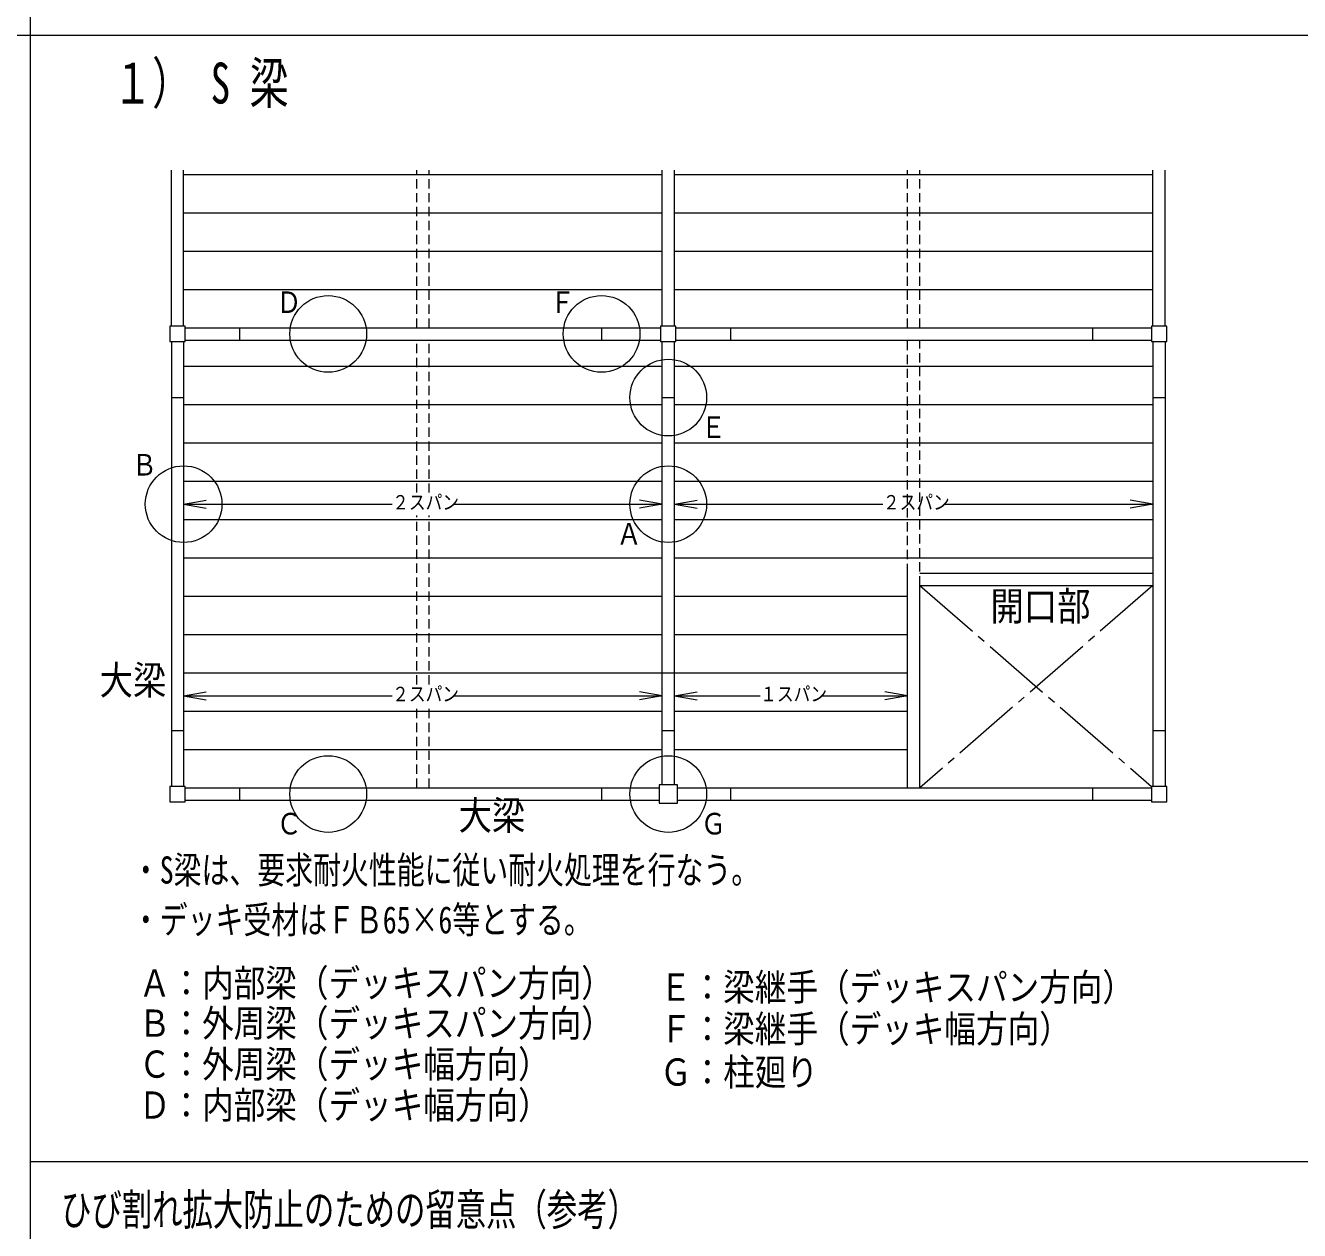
# Model space of a CAD drawing. Units: millimetres, scale not verified. Extents: x -2848 to 2848, y -2045 to 2045.
# Drawn here: x -58 to 1258, y -812 to 433 of the extents above; entities that cross this region are included whole.
import ezdxf
from ezdxf.enums import TextEntityAlignment as Align

# ---------------------------------------------------------------- set-up
doc = ezdxf.new("R2010")
doc.units = ezdxf.units.MM
doc.header["$LTSCALE"] = 8
doc.linetypes.add('CHAIN2', pattern=[12, 9, -1, 1, -1])
doc.linetypes.add('DASHED1', pattern=[1.8, 1.2, -0.6])
for name, color, linetype, lineweight in [('0-0_特記', 4, 'Continuous', 9), ('0-5_32', 4, 'Continuous', 9), ('0-6_48', 6, 'Continuous', 18), ('0-7_64', 3, 'Continuous', 18)]:
    doc.layers.add(name, color=color, linetype=linetype, lineweight=lineweight)
doc.styles.add('ＭＳ ゴシック', font='')
doc.styles.get('ＭＳ ゴシック').set_extended_font_data('MS Gothic')

msp = doc.modelspace()

# ---------------------------------------------------------------- linework, layer by layer
at = {"layer": '0-0_特記', "color": 2, "lineweight": 18}
for p, q in [((-53.403, 2044.544), (-53.403, -1835.456)), ((-2848.301, 422.833), (2848.301, 422.833))]:
    msp.add_line(p, q, dxfattribs=at)
at = {"layer": '0-5_32', "color": 2, "lineweight": 18}
msp.add_line((-53.403, -740.508), (2848.301, -740.508), dxfattribs=at)
at = {"layer": '0-7_64'}
for p, q in [((92.486, 122.129), (92.486, 283.312)), ((105.158, 122.129), (105.158, 283.312)), ((599.366, 122.129), (599.366, 283.312)), ((612.038, 122.129), (612.038, 283.312)), ((1106.246, 122.129), (1106.246, 283.312)), ((1118.918, 122.129), (1118.918, 283.312)), ((106.742, 120.545), (597.782, 120.545)), ((162.974, 120.545), (162.974, 107.873)), ((536.798, 120.545), (536.798, 107.873)), ((613.622, 120.545), (1104.662, 120.545)), ((669.854, 120.545), (669.854, 107.873)), ((1043.678, 120.545), (1043.678, 107.873)), ((92.486, 106.289), (92.486, -353.071)), ((105.158, 106.289), (105.158, -353.071)), ((106.742, 107.873), (597.782, 107.873)), ((599.366, -351.487), (599.366, 106.289)), ((612.038, -351.487), (612.038, 106.289)), ((613.622, 107.873), (1104.662, 107.873)), ((1106.246, 106.289), (1106.246, -353.071)), ((1118.918, 106.289), (1118.918, -353.071)), ((92.486, 48.473), (105.158, 48.473)), ((599.366, 48.473), (612.038, 48.473)), ((1106.246, 48.473), (1118.918, 48.473)), ((105.158, -61.615), (128.556, -57.489)), ((105.158, -61.615), (320.582, -61.615)), ((105.158, -61.615), (128.556, -65.741)), ((383.942, -61.615), (599.366, -61.615)), ((599.366, -61.615), (575.966, -57.489)), ((599.366, -61.615), (575.966, -65.741)), ((612.038, -61.615), (635.436, -57.489)), ((612.038, -61.615), (827.462, -61.615)), ((612.038, -61.615), (635.436, -65.741)), ((890.822, -61.615), (1106.246, -61.615)), ((1106.246, -61.615), (1082.846, -57.489)), ((1106.246, -61.615), (1082.846, -65.741)), ((852.806, -354.655), (852.806, -132.895)), ((865.478, -132.895), (1106.246, -132.895)), ((865.478, -354.655), (865.478, -145.567)), ((865.478, -145.567), (1106.246, -145.567)), ((105.158, -259.615), (128.556, -255.489)), ((105.158, -259.615), (320.582, -259.615)), ((105.158, -259.615), (128.556, -263.741)), ((383.942, -259.615), (599.366, -259.615)), ((599.366, -259.615), (575.966, -255.489)), ((599.366, -259.615), (575.966, -263.741)), ((612.038, -259.615), (635.436, -255.489)), ((612.038, -259.615), (700.742, -259.615)), ((612.038, -259.615), (635.436, -263.741)), ((764.102, -259.615), (852.806, -259.615)), ((852.806, -259.615), (829.406, -255.489)), ((852.806, -259.615), (829.406, -263.741)), ((92.486, -295.255), (105.158, -295.255)), ((599.366, -295.255), (612.038, -295.255)), ((1106.246, -295.255), (1118.918, -295.255)), ((106.742, -354.655), (596.198, -354.655)), ((162.974, -354.655), (162.974, -367.327)), ((536.798, -354.655), (536.798, -367.327)), ((615.206, -354.655), (1104.662, -354.655)), ((669.854, -354.655), (669.854, -367.327)), ((1043.678, -354.655), (1043.678, -367.327)), ((106.742, -367.327), (596.198, -367.327)), ((615.206, -367.327), (1104.662, -367.327))]:
    msp.add_line(p, q, dxfattribs=at)
at = {"layer": '0-7_64', "color": 2}
for p, q in [((105.158, 278.945), (599.366, 278.945)), ((612.038, 278.945), (1106.246, 278.945)), ((105.158, 239.345), (599.366, 239.345)), ((105.158, 239.345), (599.366, 239.345)), ((612.038, 239.345), (1106.246, 239.345)), ((612.038, 239.345), (1106.246, 239.345)), ((105.158, 199.745), (599.366, 199.745)), ((612.038, 199.745), (1106.246, 199.745)), ((105.158, 160.145), (599.366, 160.145)), ((612.038, 160.145), (1106.246, 160.145)), ((105.158, 80.945), (599.366, 80.945)), ((612.038, 80.945), (1106.246, 80.945)), ((105.158, 41.345), (599.366, 41.345)), ((612.038, 41.345), (1106.246, 41.345)), ((105.158, 1.745), (599.366, 1.745)), ((612.038, 1.745), (1106.246, 1.745)), ((105.158, -37.855), (599.366, -37.855)), ((612.038, -37.855), (1106.246, -37.855)), ((105.158, -77.455), (599.366, -77.455)), ((612.038, -77.455), (1106.246, -77.455)), ((105.158, -117.055), (599.366, -117.055)), ((612.038, -117.055), (1106.246, -117.055)), ((105.158, -156.655), (599.366, -156.655)), ((612.038, -156.655), (852.806, -156.655)), ((105.158, -196.255), (599.366, -196.255)), ((612.038, -196.255), (852.806, -196.255)), ((105.158, -235.855), (852.806, -235.855)), ((105.158, -275.455), (599.366, -275.455)), ((612.038, -275.455), (852.806, -275.455)), ((105.158, -315.055), (599.366, -315.055)), ((612.038, -315.055), (852.806, -315.055))]:
    msp.add_line(p, q, dxfattribs=at)
at = {"layer": '0-7_64', "linetype": 'DASHED1'}
for p, q in [((345.926, 120.545), (345.926, 283.312)), ((358.598, 120.545), (358.598, 283.312)), ((852.806, 120.545), (852.806, 283.312)), ((865.478, 120.545), (865.478, 283.312)), ((345.926, -49.735), (345.926, 107.873)), ((358.598, -49.735), (358.598, 107.873)), ((852.806, -132.895), (852.806, 107.873)), ((865.478, -145.567), (865.478, 107.873)), ((345.926, -247.735), (345.926, -73.495)), ((358.598, -247.735), (358.598, -73.495)), ((345.926, -354.655), (345.926, -271.495)), ((358.598, -354.655), (358.598, -271.495))]:
    msp.add_line(p, q, dxfattribs=at)
at = {"layer": '0-7_64', "color": 4, "linetype": 'CHAIN2', "lineweight": 9}
for p, q in [((1106.246, -145.567), (865.478, -354.655)), ((865.478, -145.567), (1104.662, -353.071))]:
    msp.add_line(p, q, dxfattribs=at)
at = {"layer": '0-7_64'}
for points in [[(106.742, 106.289), (106.742, 122.129), (90.902, 122.129), (90.902, 106.289)], [(613.622, 106.289), (613.622, 122.129), (597.782, 122.129), (597.782, 106.289)], [(1120.502, 106.289), (1120.502, 122.129), (1104.662, 122.129), (1104.662, 106.289)], [(106.742, -368.911), (106.742, -353.071), (90.902, -353.071), (90.902, -368.911)], [(615.206, -370.495), (615.206, -351.487), (596.198, -351.487), (596.198, -370.495)], [(1120.502, -368.911), (1120.502, -353.071), (1104.662, -353.071), (1104.662, -368.911)]]:
    msp.add_lwpolyline(points, close=True, dxfattribs=at)
for centre in [(254.45, 114.209), (536.798, 114.209), (605.702, 48.473), (105.158, -61.615), (605.702, -61.615), (254.45, -360.991), (605.702, -360.991)]:
    msp.add_circle(centre, 39.6, dxfattribs=at)

# ---------------------------------------------------------------- texts
at = {"layer": '0-6_48', "color": 7, "style": 'ＭＳ ゴシック', "width": 0.7}
msp.add_text('ひび割れ拡大防止のための留意点（参考）', height=32.84, dxfattribs=at).set_placement((-21.416, -816.465), align=Align.BOTTOM_LEFT)
at = {"layer": '0-7_64', "color": 7, "style": 'ＭＳ ゴシック'}
for s, height, width, p in [('１） S 梁', 42.23, 0.7, (32.325, 339.506)), ('Ｄ', 22.3, 0.85, (200.972, 129.106)), ('Ｆ', 22.3, 0.85, (483.321, 129.106)), ('Ｅ', 22.3, 0.85, (639.344, 0.01)), ('Ｂ', 22.3, 0.85, (51.68, -38.798)), ('２スパン', 14.86, 0.85, (320.582, -71.562)), ('２スパン', 14.86, 0.85, (827.462, -71.562)), ('Ａ', 22.3, 0.85, (552.224, -110.078)), ('開口部', 29.73, 0.85, (938.402, -190.754)), ('大梁', 29.73, 0.85, (18.343, -267.231)), ('２スパン', 14.86, 0.85, (320.582, -269.562)), ('１スパン', 14.86, 0.85, (700.742, -269.562)), ('大梁', 29.73, 0.85, (389.122, -406.86)), ('Ｃ', 22.3, 0.85, (200.972, -409.454)), ('Ｇ', 22.3, 0.85, (639.344, -409.454)), ('・S梁は、要求耐火性能に従い耐火処理を行なう。', 28.15, 0.75, (51.667, -461.993)), ('・デッキ受材はＦＢ65×6等とする。', 28.15, 0.75, (51.667, -513.43)), ('Ａ：内部梁（デッキスパン方向）', 28.15, 0.85, (58.921, -578.687)), ('Ｅ：梁継手（デッキスパン方向）', 28.15, 0.85, (597.16, -583.01)), ('Ｂ：外周梁（デッキスパン方向）', 28.15, 0.85, (58.921, -620.213)), ('Ｆ：梁継手（デッキ幅方向）', 28.15, 0.85, (597.16, -626.062)), ('Ｃ：外周梁（デッキ幅方向）', 28.15, 0.85, (58.921, -662.502)), ('Ｇ：柱廻り', 28.15, 0.85, (597.16, -670.64)), ('Ｄ：内部梁（デッキ幅方向）', 28.15, 0.85, (58.921, -704.791))]:
    msp.add_text(s, height=height, dxfattribs=dict(at, width=width)).set_placement(p, align=Align.BOTTOM_LEFT)

doc.saveas('drawing.dxf')
